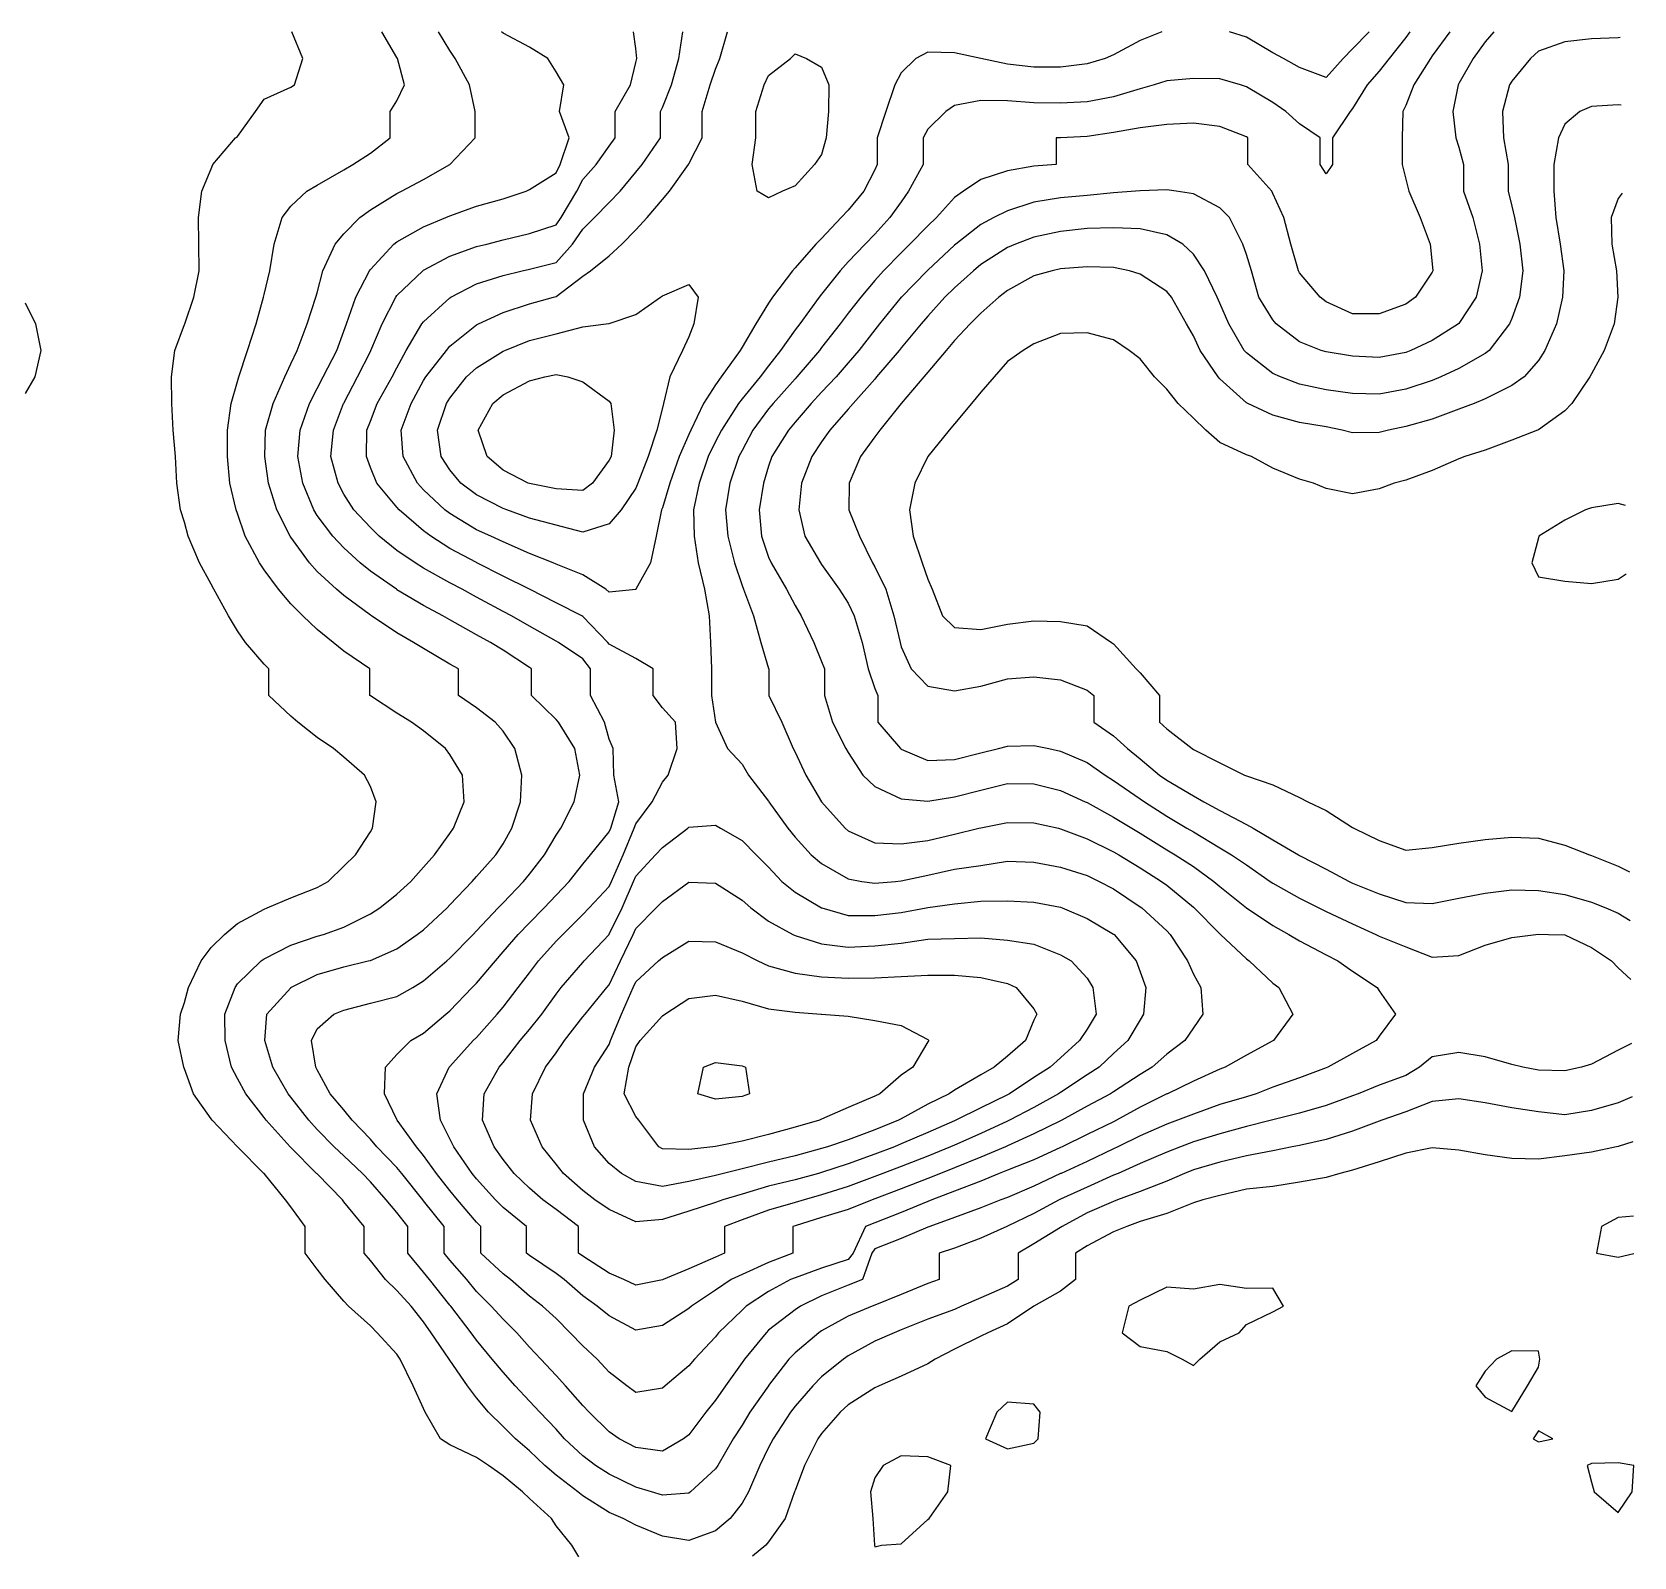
# Model space of a CAD drawing. Header units: inches. Extents: x 450896 to 463247, y 7386701 to 7399440.
# Drawn here: x 461479 to 463247, y 7386752 to 7388434 of the extents above; entities that cross this region are included whole.
import ezdxf

# ---------------------------------------------------------------- set-up
doc = ezdxf.new("R2010")
doc.units = ezdxf.units.IN
doc.header["$MEASUREMENT"] = 0

msp = doc.modelspace()

# ---------------------------------------------------------------- linework, layer by layer
for points, elevation in [([(462082.5, 7386752.2), (462074.8, 7386765.3), (462057.6, 7386786.5), (462052.4, 7386794.6), (462028.3, 7386816.6), (462020.5, 7386823.9), (461999, 7386841.7), (461982.8, 7386853.2), (461969.7, 7386862.1), (461940.4, 7386875.9), (461930, 7386882.5), (461913, 7386911.8), (461911.1, 7386915.9), (461899.8, 7386941.1), (461885.5, 7386970.4), (461881.8, 7386975.8), (461860.2, 7386999.6), (461852.6, 7387007.2), (461828.3, 7387028.9), (461823.3, 7387034.3), (461802.8, 7387058.2), (461794, 7387069.6), (461780.8, 7387087.5), (461780.8, 7387116.8), (461764.7, 7387138.4), (461758.9, 7387146.1), (461735.4, 7387175.2), (461735.2, 7387175.4), (461706.1, 7387204.5), (461706, 7387204.7), (461678.1, 7387233.9), (461676.8, 7387235.7), (461657.6, 7387263.2), (461647.6, 7387290.8), (461646.9, 7387292.5), (461640.6, 7387321.8), (461643.1, 7387351.1), (461647.6, 7387364), (461652.1, 7387380.4), (461666.1, 7387409.7), (461676.8, 7387424.6), (461691.5, 7387439), (461706.1, 7387451.2), (461735.4, 7387466.9), (461738.8, 7387468.2), (461764.7, 7387479.2), (461794, 7387490.7), (461806.2, 7387497.5), (461823.3, 7387514.4), (461836.1, 7387526.8), (461852.6, 7387552.2), (461854.9, 7387556.1), (461859.1, 7387585.4), (461852.6, 7387602.3), (461846.2, 7387614.7), (461823.3, 7387634.7), (461811.9, 7387644), (461794, 7387656.2), (461772.7, 7387673.2), (461764.7, 7387679.8), (461740.5, 7387702.5), (461740.5, 7387731.8), (461735.4, 7387737), (461714.8, 7387761.1), (461706.1, 7387773.8), (461696.1, 7387790.4), (461679.8, 7387819.7), (461676.8, 7387825.3), (461664, 7387849), (461651.7, 7387878.3), (461647.6, 7387893.6), (461643.1, 7387907.5), (461639.1, 7387936.8), (461637.7, 7387966.1), (461635, 7387995.4), (461633.7, 7388024.7), (461633.3, 7388054), (461636.7, 7388083.3), (461647.6, 7388112), (461647.8, 7388112.6), (461657.9, 7388141.8), (461663.6, 7388171.1), (461663.4, 7388200.4), (461662.8, 7388229.7), (461666.8, 7388259), (461676.8, 7388283.7), (461678.9, 7388288.3), (461703.9, 7388317.6), (461706.1, 7388319.2), (461725.8, 7388346.9), (461735.4, 7388360.5), (461764.7, 7388373.5), (461768.9, 7388376.1), (461778.1, 7388405.4), (461765.8, 7388434.7)], 20), ([(463244.6, 7387259.8), (463229.1, 7387253), (463199.8, 7387244.9), (463170.5, 7387240), (463141.2, 7387243.1), (463111.9, 7387247.8), (463082.6, 7387253.3), (463053.3, 7387257.6), (463024, 7387254.8), (462994.8, 7387243.2), (462968.3, 7387233.9), (462965.5, 7387232.8), (462936.2, 7387221.8), (462906.9, 7387212.6), (462877.6, 7387206.2), (462869.5, 7387204.7), (462848.3, 7387200.4), (462819, 7387194.8), (462789.8, 7387187.6), (462760.5, 7387179.2), (462750.9, 7387175.4), (462731.2, 7387166.6), (462701.9, 7387155.5), (462676.8, 7387146.1), (462672.6, 7387144.4), (462643.3, 7387131.9), (462615.7, 7387116.8), (462614, 7387115.7), (462584.7, 7387097.7), (462567.4, 7387087.5), (462567.4, 7387058.2), (462555.5, 7387051), (462526.2, 7387038.2), (462504.8, 7387028.9), (462496.9, 7387025.2), (462467.6, 7387014.4), (462438.3, 7387002.8), (462430.3, 7386999.6), (462409, 7386990.2), (462379.7, 7386974.1), (462374.5, 7386970.4), (462350.4, 7386951), (462340.8, 7386941.1), (462321.2, 7386918.5), (462316, 7386911.8), (462296.9, 7386882.5), (462291.9, 7386872.9), (462282.3, 7386853.2), (462269.9, 7386823.9), (462262.6, 7386811.4), (462249.7, 7386794.6), (462233.3, 7386781.2), (462204, 7386770.2), (462174.7, 7386775.2), (462145.4, 7386787.1), (462131.3, 7386794.6), (462116.1, 7386801.4), (462086.9, 7386819.6), (462081.4, 7386823.9), (462057.6, 7386842.3), (462045, 7386853.2), (462028.3, 7386869.3), (462012.7, 7386882.5), (461999, 7386896), (461982.8, 7386911.8), (461969.7, 7386927.7), (461959.9, 7386941.1), (461940.4, 7386969.2), (461939.7, 7386970.4), (461919.6, 7386999.6), (461911.1, 7387011.5), (461897.7, 7387028.9), (461881.8, 7387046.2), (461869.3, 7387058.2), (461852.6, 7387079.1), (461845.7, 7387087.5), (461845.7, 7387116.8), (461823.3, 7387144.1), (461821.7, 7387146.1), (461794, 7387174.7), (461793.3, 7387175.4), (461764.7, 7387204), (461764.1, 7387204.7), (461737.7, 7387233.9), (461735.4, 7387237), (461715.2, 7387263.2), (461706.1, 7387279.9), (461699.5, 7387292.5), (461692.4, 7387321.8), (461692.1, 7387351.1), (461703.4, 7387380.4), (461706.1, 7387384.5), (461732.1, 7387409.7), (461735.4, 7387411.9), (461764.7, 7387427.2), (461794, 7387437.1), (461800.8, 7387439), (461823.3, 7387446.8), (461852.6, 7387461.6), (461862.9, 7387468.2), (461881.8, 7387483.2), (461897.3, 7387497.5), (461911.1, 7387513.3), (461923.2, 7387526.8), (461940.4, 7387550.4), (461944.4, 7387556.1), (461956.2, 7387585.4), (461954.2, 7387614.7), (461940.4, 7387637.3), (461935.4, 7387644), (461911.1, 7387663.6), (461898, 7387673.2), (461881.8, 7387683), (461852.6, 7387702.2), (461852.1, 7387702.5), (461852.1, 7387731.8), (461823.3, 7387751.5), (461811.4, 7387761.1), (461794, 7387775.2), (461778, 7387790.4), (461764.7, 7387803.8), (461751.1, 7387819.7), (461735.4, 7387841.2), (461730.3, 7387849), (461714.5, 7387878.3), (461706.1, 7387903.4), (461704.6, 7387907.5), (461697.5, 7387936.8), (461694.8, 7387966.1), (461694.8, 7387995.4), (461699, 7388024.7), (461706.1, 7388048.8), (461707.6, 7388054), (461717.2, 7388083.3), (461726.7, 7388112.6), (461734.7, 7388141.8), (461735.4, 7388144.9), (461741.7, 7388171.1), (461746.3, 7388200.4), (461755.3, 7388229.7), (461764.7, 7388242.2), (461782.5, 7388259), (461794, 7388265.6), (461823.3, 7388282.4), (461833.4, 7388288.3), (461852.6, 7388300.9), (461874.5, 7388317.6), (461874.5, 7388346.9), (461881.8, 7388358.4), (461890.1, 7388376.1), (461882.5, 7388405.4), (461881.8, 7388406.5), (461865.4, 7388434.7)], 40), ([(463244, 7387318.5), (463229.1, 7387311.4), (463199.8, 7387295.9), (463188.7, 7387292.5), (463170.5, 7387288.5), (463141.2, 7387289.1), (463124.1, 7387292.5), (463111.9, 7387295.5), (463082.6, 7387304), (463053.3, 7387308.8), (463024, 7387304), (463010, 7387292.5), (462994.8, 7387283.5), (462965.5, 7387272.6), (462942.5, 7387263.2), (462936.2, 7387260.9), (462906.9, 7387250.2), (462877.6, 7387241.6), (462848.3, 7387234.4), (462846.8, 7387233.9), (462819, 7387226.9), (462789.8, 7387219.1), (462760.5, 7387210), (462746.2, 7387204.7), (462731.2, 7387198.7), (462701.9, 7387186.2), (462677.4, 7387175.4), (462672.6, 7387173.4), (462643.3, 7387160.3), (462614, 7387146.9), (462612.5, 7387146.1), (462584.7, 7387131), (462555.5, 7387117), (462554.8, 7387116.8), (462526.2, 7387104), (462496.9, 7387092.9), (462480.2, 7387087.5), (462480.2, 7387058.2), (462467.6, 7387053.8), (462438.3, 7387041.7), (462409, 7387029.9), (462406.2, 7387028.9), (462379.7, 7387017.9), (462350.4, 7387001.8), (462347.2, 7386999.6), (462321.2, 7386977.5), (462314.4, 7386970.4), (462291.9, 7386941.2), (462291.8, 7386941.1), (462271.1, 7386911.8), (462262.6, 7386897.5), (462252.8, 7386882.5), (462235.8, 7386853.2), (462233.3, 7386849.3), (462205.9, 7386823.9), (462204, 7386822.6), (462174.7, 7386820.3), (462162.7, 7386823.9), (462145.4, 7386829.2), (462116.1, 7386843.5), (462100.9, 7386853.2), (462086.9, 7386863.6), (462066.9, 7386882.5), (462057.6, 7386893.1), (462039.7, 7386911.8), (462028.3, 7386923.9), (462012.4, 7386941.1), (461999, 7386956), (461986.9, 7386970.4), (461969.7, 7386991.3), (461963.7, 7386999.6), (461941.2, 7387028.9), (461940.4, 7387029.9), (461917.7, 7387058.2), (461911.1, 7387066.3), (461893.9, 7387087.5), (461893.9, 7387116.8), (461881.8, 7387132.1), (461870.1, 7387146.1), (461852.6, 7387166.2), (461843.9, 7387175.4), (461823.3, 7387194.8), (461812.6, 7387204.7), (461794, 7387223.8), (461784.8, 7387233.9), (461764.7, 7387259.6), (461762, 7387263.2), (461745.1, 7387292.5), (461736.3, 7387321.8), (461738.3, 7387351.1), (461764.7, 7387380.1), (461765, 7387380.4), (461794, 7387394.8), (461823.3, 7387403.3), (461850.1, 7387409.7), (461852.6, 7387410.3), (461881.8, 7387423.1), (461904.4, 7387439), (461911.1, 7387444), (461937.2, 7387468.2), (461940.4, 7387471.5), (461964.9, 7387497.5), (461969.7, 7387503), (461991.1, 7387526.8), (461999, 7387539), (462008.6, 7387556.1), (462018.1, 7387585.4), (462019.7, 7387614.7), (462011.9, 7387644), (461999, 7387663.1), (461990.3, 7387673.2), (461969.7, 7387688.8), (461949.8, 7387702.5), (461949.8, 7387731.8), (461940.4, 7387737.1), (461911.1, 7387754.3), (461900.3, 7387761.1), (461881.8, 7387771.8), (461854, 7387790.4), (461852.6, 7387791.3), (461823.3, 7387813), (461815.4, 7387819.7), (461794, 7387839.3), (461785.3, 7387849), (461764.7, 7387877.3), (461764.1, 7387878.3), (461749.5, 7387907.5), (461740.3, 7387936.8), (461736, 7387966.1), (461736.8, 7387995.4), (461745.3, 7388024.7), (461758.1, 7388054), (461764.7, 7388068.6), (461771.7, 7388083.3), (461782.8, 7388112.6), (461792.6, 7388141.8), (461794, 7388146.9), (461800.3, 7388171.1), (461813.9, 7388200.4), (461823.3, 7388211.8), (461841, 7388229.7), (461852.6, 7388238.5), (461881.8, 7388256.5), (461887, 7388259), (461911.1, 7388271.7), (461940.4, 7388288.3), (461940.4, 7388288.3), (461968.1, 7388317.6), (461968.1, 7388346.9), (461962.1, 7388376.1), (461946.3, 7388405.4), (461940.4, 7388414), (461927.9, 7388434.7)], 60), ([(462198.1, 7386882.5), (462174.7, 7386868.8), (462145.4, 7386873.1), (462127.1, 7386882.5), (462116.1, 7386890.1), (462093.9, 7386911.8), (462086.9, 7386919.4), (462068, 7386941.1), (462057.6, 7386952.5), (462040.6, 7386970.4), (462028.3, 7386983.5), (462014, 7386999.6), (461999, 7387014.5), (461985.7, 7387028.9), (461969.7, 7387044.9), (461959.1, 7387058.2), (461940.4, 7387079.6), (461933.9, 7387087.5), (461933.9, 7387116.8), (461911.1, 7387145.2), (461910.4, 7387146.1), (461887.3, 7387175.4), (461881.8, 7387181.9), (461859.9, 7387204.7), (461852.6, 7387213), (461832.5, 7387233.9), (461823.3, 7387245.3), (461808.2, 7387263.2), (461794, 7387289.7), (461792.5, 7387292.5), (461787.8, 7387321.8), (461794, 7387334.9), (461812.1, 7387351.1), (461823.3, 7387355.3), (461852.6, 7387363.3), (461881.8, 7387370.4), (461899.5, 7387380.4), (461911.1, 7387387.7), (461937.1, 7387409.7), (461940.4, 7387412.6), (461965.9, 7387439), (461969.7, 7387442.9), (461993.6, 7387468.2), (461999, 7387473.9), (462021.5, 7387497.5), (462028.3, 7387505.6), (462044.8, 7387526.8), (462057.6, 7387548.5), (462062.7, 7387556.1), (462077.4, 7387585.4), (462083.6, 7387614.7), (462078.1, 7387644), (462060.2, 7387673.2), (462057.6, 7387676), (462030.5, 7387702.5), (462030.5, 7387731.8), (462028.3, 7387733.3), (461999, 7387752.6), (461985.1, 7387761.1), (461969.7, 7387769.5), (461940.4, 7387785.9), (461932.5, 7387790.4), (461911.1, 7387801.9), (461881.8, 7387819.3), (461881.3, 7387819.7), (461852.6, 7387839.8), (461841.2, 7387849), (461823.3, 7387865.3), (461811.3, 7387878.3), (461794, 7387901.3), (461790.1, 7387907.5), (461778.2, 7387936.8), (461772.5, 7387966.1), (461775, 7387995.4), (461785.3, 7388024.7), (461794, 7388041.4), (461800.4, 7388054), (461815.5, 7388083.3), (461823.3, 7388104.4), (461826.2, 7388112.6), (461836.7, 7388141.8), (461851.6, 7388171.1), (461852.6, 7388172.4), (461878.6, 7388200.4), (461881.8, 7388203), (461911.1, 7388219.4), (461936, 7388229.7), (461940.4, 7388231.6), (461969.7, 7388242.5), (461999, 7388250.5), (462024.6, 7388259), (462028.3, 7388260.8), (462057.6, 7388279.2), (462061.8, 7388288.3), (462071.8, 7388317.6), (462061.3, 7388346.9), (462066, 7388376.1), (462057.6, 7388390.4), (462048.4, 7388405.4), (462028.3, 7388417.6), (461999, 7388433.1), (461997.1, 7388434.7)], 80), ([(462177.9, 7386941.1), (462174.7, 7386938.4), (462145.4, 7386933.6), (462135.6, 7386941.1), (462116.1, 7386956.1), (462102.7, 7386970.4), (462086.9, 7386985.1), (462073.1, 7386999.6), (462057.6, 7387015.1), (462042.5, 7387028.9), (462028.3, 7387039.8), (462007.2, 7387058.2), (461999, 7387064.7), (461974.4, 7387087.5), (461974.4, 7387116.8), (461969.7, 7387121.4), (461948.7, 7387146.1), (461940.4, 7387156.4), (461925.6, 7387175.4), (461911.1, 7387195), (461903.4, 7387204.7), (461882.1, 7387233.9), (461881.8, 7387234.7), (461868.3, 7387263.2), (461869.3, 7387292.5), (461881.8, 7387306.4), (461897.2, 7387321.8), (461911.1, 7387330), (461936, 7387351.1), (461940.4, 7387354.8), (461965, 7387380.4), (461969.7, 7387385.2), (461990.5, 7387409.7), (461999, 7387419.6), (462015.6, 7387439), (462028.3, 7387451.9), (462044.2, 7387468.2), (462057.6, 7387482.4), (462072, 7387497.5), (462086.9, 7387516.5), (462095.6, 7387526.8), (462116.1, 7387552.1), (462117.7, 7387556.1), (462126.7, 7387585.4), (462121.3, 7387614.7), (462120.6, 7387644), (462116.1, 7387654.4), (462111, 7387673.2), (462095.3, 7387702.5), (462095.3, 7387731.8), (462086.9, 7387742.9), (462060.1, 7387761.1), (462057.6, 7387762.6), (462028.3, 7387779.2), (462008.2, 7387790.4), (461999, 7387795.2), (461969.7, 7387811.1), (461954, 7387819.7), (461940.4, 7387826.7), (461911.1, 7387843.1), (461901.9, 7387849), (461881.8, 7387862.6), (461862.4, 7387878.3), (461852.6, 7387887.8), (461834.2, 7387907.5), (461823.3, 7387924.8), (461817.1, 7387936.8), (461809.1, 7387966.1), (461811.8, 7387995.4), (461823, 7388024.7), (461823.3, 7388025.2), (461838.4, 7388054), (461852.6, 7388081.9), (461853.2, 7388083.3), (461865.7, 7388112.6), (461880.5, 7388141.8), (461881.8, 7388143.8), (461910.3, 7388171.1), (461911.1, 7388171.8), (461940.4, 7388187.1), (461969.7, 7388197.7), (461980.9, 7388200.4), (461999, 7388205.1), (462028.3, 7388212.3), (462057.6, 7388221.8), (462063.2, 7388229.7), (462080.3, 7388259), (462086.9, 7388271.7), (462101.6, 7388288.3), (462116.1, 7388308.6), (462122.7, 7388317.6), (462122.7, 7388346.9), (462139.6, 7388376.1), (462145.4, 7388400.8), (462146.4, 7388405.4), (462145.4, 7388416.3), (462142.9, 7388434.7)], 100), ([(462207, 7387028.9), (462204, 7387026.3), (462174.7, 7387007.6), (462145.4, 7387002.3), (462116.1, 7387018.2), (462102.9, 7387028.9), (462086.9, 7387040.4), (462066.4, 7387058.2), (462057.6, 7387064.9), (462028.3, 7387084.7), (462024.7, 7387087.5), (462024.7, 7387116.8), (461999, 7387137.8), (461990.6, 7387146.1), (461969.7, 7387169.2), (461964.8, 7387175.4), (461944.7, 7387204.7), (461940.4, 7387213.5), (461929.8, 7387233.9), (461926, 7387263.2), (461939.7, 7387292.5), (461940.4, 7387293.3), (461966, 7387321.8), (461969.7, 7387325.4), (461992.6, 7387351.1), (461999, 7387358.8), (462015.6, 7387380.4), (462028.3, 7387396.6), (462038.1, 7387409.7), (462057.6, 7387431.7), (462064.8, 7387439), (462086.9, 7387460.8), (462094, 7387468.2), (462116.1, 7387491.9), (462118.7, 7387497.5), (462131.3, 7387526.8), (462143.6, 7387556.1), (462145.4, 7387561), (462163.6, 7387585.4), (462174.7, 7387606.9), (462181.2, 7387614.7), (462191.2, 7387644), (462189.1, 7387673.2), (462174.7, 7387688.8), (462164.7, 7387702.5), (462164.7, 7387731.8), (462145.4, 7387743.4), (462116.1, 7387759.1), (462114.6, 7387761.1), (462086.9, 7387789.8), (462085.7, 7387790.4), (462057.6, 7387804.8), (462028.3, 7387819.7), (462028.3, 7387819.7), (461999, 7387834.2), (461970.1, 7387849), (461969.7, 7387849.1), (461940.4, 7387864.7), (461919.2, 7387878.3), (461911.1, 7387884.1), (461884.2, 7387907.5), (461881.8, 7387910.2), (461859.8, 7387936.8), (461852.6, 7387954.2), (461848.3, 7387966.1), (461848.8, 7387995.4), (461852.6, 7388005.3), (461860.1, 7388024.7), (461876.8, 7388054), (461881.8, 7388064), (461891.9, 7388083.3), (461909.5, 7388112.6), (461911.1, 7388114.7), (461940.4, 7388141.2), (461941.4, 7388141.8), (461969.7, 7388156.6), (461999, 7388165.9), (462020.1, 7388171.1), (462028.3, 7388173), (462057.6, 7388180.3), (462075.6, 7388200.4), (462086.9, 7388217.1), (462099.7, 7388229.7), (462116.1, 7388246.3), (462128, 7388259), (462145.4, 7388279.9), (462152.5, 7388288.3), (462172.7, 7388317.6), (462172.7, 7388346.9), (462174.7, 7388351.3), (462184.9, 7388376.1), (462192.9, 7388405.4), (462197.4, 7388434.7)], 120), ([(462145.6, 7387819.7), (462145.4, 7387819.6), (462116.1, 7387816.6), (462112.2, 7387819.7), (462086.9, 7387835.5), (462057.6, 7387847.5), (462054.3, 7387849), (462028.3, 7387859.3), (461999, 7387872.1), (461985.5, 7387878.3), (461969.7, 7387885.3), (461940.4, 7387903.2), (461934.6, 7387907.5), (461911.1, 7387929.5), (461904.5, 7387936.8), (461888.6, 7387966.1), (461886.6, 7387995.4), (461897.5, 7388024.7), (461911.1, 7388049.9), (461913.7, 7388054), (461936.4, 7388083.3), (461940.4, 7388087.9), (461969.7, 7388111.3), (461971.9, 7388112.6), (461999, 7388125.2), (462028.3, 7388134.7), (462054.5, 7388141.8), (462057.6, 7388142.6), (462086.9, 7388165), (462095.6, 7388171.1), (462116.1, 7388187.7), (462130.1, 7388200.4), (462145.4, 7388216.2), (462158, 7388229.7), (462174.7, 7388249.6), (462182.5, 7388259), (462203.5, 7388288.3), (462204, 7388289.1), (462218.5, 7388317.6), (462218.5, 7388346.9), (462227.3, 7388376.1), (462233.3, 7388393.6), (462238.2, 7388405.4), (462246.7, 7388434.7)], 140), ([(462725.9, 7388434.7), (462701.9, 7388425), (462672.6, 7388409.3), (462663.2, 7388405.4), (462643.3, 7388399.3), (462614, 7388395.8), (462584.7, 7388395.6), (462555.5, 7388399), (462526.2, 7388405.4), (462526.2, 7388405.4), (462496.9, 7388411.6), (462467.6, 7388412.4), (462454.5, 7388405.4), (462438.3, 7388389.3), (462431.2, 7388376.1), (462421.1, 7388346.9), (462411.8, 7388317.6), (462411.8, 7388288.3), (462409, 7388282.3), (462397, 7388259), (462379.7, 7388238.1), (462371.8, 7388229.7), (462350.4, 7388206.8), (462344.2, 7388200.4), (462321.2, 7388174.5), (462318.2, 7388171.1), (462296.2, 7388141.8), (462291.9, 7388135.3), (462277.9, 7388112.6), (462262.6, 7388086.8), (462260.5, 7388083.3), (462239.6, 7388054), (462233.3, 7388045.1), (462220.1, 7388024.7), (462206.3, 7387995.4), (462204, 7387990.3), (462193.2, 7387966.1), (462183, 7387936.8), (462174.7, 7387909.7), (462173.9, 7387907.5), (462167.8, 7387878.3), (462161.5, 7387849), (462145.6, 7387819.7)], 140), ([(463043.5, 7388434.7), (463024, 7388408.1), (463022.1, 7388405.4), (463003.7, 7388376.1), (462994.8, 7388353.6), (462991.6, 7388346.9), (462990.7, 7388317.6), (462990.7, 7388288.3), (462994.8, 7388272.2), (462998.2, 7388259), (463010.8, 7388229.7), (463021.9, 7388200.4), (463024, 7388178.8), (463024.7, 7388171.1), (463024, 7388169.7), (463005.7, 7388141.8), (462994.8, 7388134.4), (462965.5, 7388123.5), (462936.2, 7388123.7), (462906.9, 7388136.9), (462900.3, 7388141.8), (462877.6, 7388168.8), (462876.4, 7388171.1), (462868.2, 7388200.4), (462860.2, 7388229.7), (462848.3, 7388256.4), (462847.1, 7388259), (462820.5, 7388288.3), (462820.5, 7388317.6), (462819, 7388318.7), (462789.8, 7388330.1), (462760.5, 7388334), (462731.2, 7388332.5), (462701.9, 7388328.9), (462672.6, 7388323.8), (462643.3, 7388319.3), (462614, 7388317.9), (462609.1, 7388317.6), (462609.1, 7388288.3), (462584.7, 7388286.4), (462555.5, 7388281.5), (462526.2, 7388271.7), (462507, 7388259), (462496.9, 7388252), (462477.2, 7388229.7), (462467.6, 7388220.7), (462447.9, 7388200.4), (462438.3, 7388191), (462418.6, 7388171.1), (462409, 7388160.3), (462393.7, 7388141.8), (462379.7, 7388124.2), (462370.7, 7388112.6), (462350.4, 7388086.4), (462348, 7388083.3), (462323.2, 7388054), (462321.2, 7388051.8), (462297, 7388024.7), (462291.9, 7388018.7), (462274.6, 7387995.4), (462262.6, 7387972.7), (462259.2, 7387966.1), (462249.3, 7387936.8), (462244.5, 7387907.5), (462247.1, 7387878.3), (462254.4, 7387849), (462262.6, 7387823.9), (462264.1, 7387819.7), (462275.2, 7387790.4), (462283.4, 7387761.1), (462291.9, 7387732.4), (462292.1, 7387731.8), (462292.1, 7387702.5), (462306.6, 7387673.2), (462319.2, 7387644), (462321.2, 7387639.9), (462333.1, 7387614.7), (462350.3, 7387585.4), (462350.4, 7387585.2), (462376.3, 7387556.1), (462379.7, 7387553.1), (462409, 7387539.9), (462438.3, 7387538.9), (462467.6, 7387542.7), (462496.9, 7387549.6), (462523.8, 7387556.1), (462526.2, 7387556.7), (462555.5, 7387562.6), (462584.7, 7387562.1), (462611.7, 7387556.1), (462614, 7387555.6), (462643.3, 7387544.5), (462672.6, 7387530.1), (462678.2, 7387526.8), (462701.9, 7387512.4), (462725.4, 7387497.5), (462731.2, 7387493.2), (462760.5, 7387469), (462761.3, 7387468.2), (462789.8, 7387439.6), (462790.5, 7387439), (462819, 7387411.9), (462822.2, 7387409.7), (462848.3, 7387385.3), (462854.9, 7387380.4), (462870.3, 7387351.1), (462849, 7387321.8), (462848.3, 7387321.4), (462819, 7387305.9), (462795.7, 7387292.5), (462789.8, 7387290.2), (462760.5, 7387277.1), (462731.9, 7387263.2), (462731.2, 7387263), (462701.9, 7387248.4), (462675.8, 7387233.9), (462672.6, 7387232.3), (462643.3, 7387218.2), (462615.8, 7387204.7), (462614, 7387203.8), (462584.7, 7387190.4), (462555.5, 7387179), (462546.3, 7387175.4), (462526.2, 7387166.8), (462496.9, 7387155.6), (462472, 7387146.1), (462467.6, 7387144.2), (462438.3, 7387132.2), (462409, 7387120.7), (462398.8, 7387116.8), (462385.3, 7387087.5), (462379.7, 7387080.2), (462350.4, 7387070.8), (462321.2, 7387060.3), (462316.2, 7387058.2), (462291.9, 7387045), (462267.3, 7387028.9), (462262.6, 7387024.5), (462236.7, 7386999.6), (462233.3, 7386995.2), (462210.2, 7386970.4), (462204, 7386963.1), (462177.9, 7386941.1)], 100), ([(463092.1, 7388434.7), (463082.6, 7388423.6), (463069.2, 7388405.4), (463053.3, 7388377.7), (463052.5, 7388376.1), (463046.7, 7388346.9), (463050.1, 7388317.6), (463053.3, 7388307.3), (463058.7, 7388288.3), (463058.7, 7388259), (463068.9, 7388229.7), (463076.3, 7388200.4), (463079, 7388171.1), (463072.6, 7388141.8), (463053.3, 7388112.8), (463053.1, 7388112.6), (463024, 7388094.2), (463000.4, 7388083.3), (462994.8, 7388081.1), (462965.5, 7388075.5), (462936.2, 7388076.9), (462906.9, 7388081.7), (462901.6, 7388083.3), (462877.6, 7388092.7), (462852, 7388112.6), (462848.3, 7388116.8), (462832.8, 7388141.8), (462824.5, 7388171.1), (462819, 7388188.9), (462815.1, 7388200.4), (462800.4, 7388229.7), (462789.8, 7388240.5), (462760.5, 7388256), (462741.6, 7388259), (462731.2, 7388260.3), (462701.9, 7388259.4), (462696.6, 7388259), (462672.6, 7388257.1), (462643.3, 7388254.3), (462614, 7388251.5), (462584.7, 7388246.9), (462555.5, 7388237.2), (462540.5, 7388229.7), (462526.2, 7388222.1), (462498.3, 7388200.4), (462496.9, 7388199.3), (462467.6, 7388171.9), (462466.8, 7388171.1), (462438.4, 7388141.8), (462438.3, 7388141.8), (462414.3, 7388112.6), (462409, 7388106.1), (462391.3, 7388083.3), (462379.7, 7388069.5), (462366.3, 7388054), (462350.4, 7388037), (462339, 7388024.7), (462321.2, 7388004), (462313.9, 7387995.4), (462295.5, 7387966.1), (462291.9, 7387955.4), (462286.2, 7387936.8), (462281.6, 7387907.5), (462284.2, 7387878.3), (462291.9, 7387855.3), (462294.7, 7387849), (462311.8, 7387819.7), (462321.2, 7387801.7), (462327.8, 7387790.4), (462341.7, 7387761.1), (462350.4, 7387740.1), (462353.7, 7387731.8), (462353.7, 7387702.5), (462362.3, 7387673.2), (462377.3, 7387644), (462379.7, 7387639.5), (462395.7, 7387614.7), (462409, 7387602.3), (462438.3, 7387588.4), (462467.6, 7387586), (462496.9, 7387590.7), (462526.2, 7387598.2), (462555.5, 7387605.5), (462584.7, 7387605.1), (462614, 7387597.9), (462641, 7387585.4), (462643.3, 7387584.4), (462672.6, 7387568.4), (462692.5, 7387556.1), (462701.9, 7387550.5), (462731.2, 7387532.2), (462740.5, 7387526.8), (462760.5, 7387513.9), (462783.1, 7387497.5), (462789.8, 7387491.9), (462819, 7387468.4), (462819.3, 7387468.2), (462848.3, 7387448.8), (462866, 7387439), (462877.6, 7387431.8), (462906.9, 7387416.5), (462919.8, 7387409.7), (462936.2, 7387398.4), (462963.2, 7387380.4), (462965.5, 7387376.7), (462983.7, 7387351.1), (462965.5, 7387326.8), (462962.1, 7387321.8), (462936.2, 7387307.5), (462908.7, 7387292.5), (462906.9, 7387291.8), (462877.6, 7387280.8), (462848.3, 7387270.4), (462829.9, 7387263.2), (462819, 7387259.9), (462789.8, 7387251.2), (462760.5, 7387240.8), (462743.1, 7387233.9), (462731.2, 7387229.6), (462701.9, 7387216.7), (462677.3, 7387204.7), (462672.6, 7387202.5), (462643.3, 7387188.5), (462614.6, 7387175.4), (462614, 7387175.1), (462584.7, 7387161.2), (462555.5, 7387148.8), (462548.2, 7387146.1), (462526.2, 7387137.4), (462496.9, 7387126.5), (462469.9, 7387116.8), (462467.6, 7387115.9), (462438.3, 7387103.6), (462409, 7387092.2), (462405.7, 7387087.5), (462395.4, 7387058.2), (462379.7, 7387052.2), (462350.4, 7387040.4), (462327.2, 7387028.9), (462321.2, 7387025), (462291.9, 7387002.3), (462289.1, 7386999.6), (462265.2, 7386970.4), (462262.6, 7386966.7), (462244.3, 7386941.1), (462233.3, 7386925.1), (462222.5, 7386911.8), (462204, 7386887.1), (462198.1, 7386882.5)], 80), ([(462999.4, 7388434.7), (462994.8, 7388428.5), (462976.6, 7388405.4), (462965.5, 7388391.2), (462952.1, 7388376.1), (462936.2, 7388350.2), (462933.6, 7388346.9), (462914.2, 7388317.6), (462914.2, 7388288.3), (462906.9, 7388277.9), (462900.3, 7388288.3), (462900.3, 7388317.6), (462877.6, 7388333.1), (462862.5, 7388346.9), (462848.3, 7388356.8), (462819, 7388374.2), (462812.4, 7388376.1), (462789.8, 7388382.7), (462760.5, 7388383.2), (462731.2, 7388380.6), (462717.4, 7388376.1), (462701.9, 7388371.9), (462672.6, 7388362.9), (462643.3, 7388357.5), (462614, 7388356.1), (462584.7, 7388356.3), (462555.5, 7388358.4), (462526.2, 7388359), (462496.9, 7388353.5), (462487.5, 7388346.9), (462467.6, 7388327.2), (462462.6, 7388317.6), (462462.6, 7388288.3), (462446.3, 7388259), (462438.3, 7388247.2), (462425.7, 7388229.7), (462409, 7388211.6), (462398.4, 7388200.4), (462379.7, 7388180.8), (462371, 7388171.1), (462350.4, 7388145.3), (462347.7, 7388141.8), (462326.2, 7388112.6), (462321.2, 7388105.9), (462305.1, 7388083.3), (462291.9, 7388066.3), (462282.5, 7388054), (462262.6, 7388029.8), (462258.8, 7388024.7), (462239.8, 7387995.4), (462233.3, 7387982.7), (462225.4, 7387966.1), (462215.5, 7387936.8), (462208.9, 7387907.5), (462209.8, 7387878.3), (462214.3, 7387849), (462221.3, 7387819.7), (462226.3, 7387790.4), (462227.9, 7387761.1), (462229.1, 7387731.8), (462229.1, 7387702.5), (462233.2, 7387673.2), (462233.3, 7387673.1), (462246.7, 7387644), (462262.6, 7387626.8), (462269.7, 7387614.7), (462291.9, 7387585.9), (462292.2, 7387585.4), (462313.1, 7387556.1), (462321.2, 7387546.4), (462338.9, 7387526.8), (462350.4, 7387517.1), (462379.7, 7387500.2), (462394.6, 7387497.5), (462409, 7387495.5), (462432, 7387497.5), (462438.3, 7387498.1), (462467.6, 7387504.4), (462496.9, 7387511.1), (462526.2, 7387515), (462555.5, 7387519.7), (462584.7, 7387518.7), (462614, 7387513.3), (462643.3, 7387503.9), (462656.6, 7387497.5), (462672.6, 7387489.1), (462701.9, 7387469.5), (462703.6, 7387468.2), (462731.2, 7387443), (462735.1, 7387439), (462753.9, 7387409.7), (462760.5, 7387395.2), (462768.9, 7387380.4), (462771, 7387351.1), (462760.5, 7387335.9), (462751.1, 7387321.8), (462731.2, 7387306.7), (462714.9, 7387292.5), (462701.9, 7387284.6), (462672.6, 7387265.4), (462669.1, 7387263.2), (462643.3, 7387249.6), (462615.3, 7387233.9), (462614, 7387233.3), (462584.7, 7387218.9), (462555.5, 7387205.6), (462553.3, 7387204.7), (462526.2, 7387193.2), (462496.9, 7387181.3), (462481.7, 7387175.4), (462467.6, 7387169.8), (462438.3, 7387158.3), (462409, 7387147.1), (462406.3, 7387146.1), (462379.7, 7387135.6), (462350.4, 7387126.6), (462321.2, 7387117.6), (462318.8, 7387116.8), (462318.8, 7387087.5), (462291.9, 7387077.2), (462262.6, 7387063.9), (462250.7, 7387058.2), (462233.3, 7387046.7), (462207, 7387028.9)], 120), ([(463231.4, 7388428.4), (463229.1, 7388427.9), (463199.8, 7388427.1), (463170.5, 7388423.8), (463141.2, 7388413.4), (463132.5, 7388405.4), (463111.9, 7388380.3), (463109.4, 7388376.1), (463101.4, 7388346.9), (463102.5, 7388317.6), (463108, 7388288.3), (463108, 7388259), (463111.9, 7388242.3), (463114.7, 7388229.7), (463120.7, 7388200.4), (463123.9, 7388171.1), (463120.4, 7388141.8), (463111.9, 7388118.5), (463109.4, 7388112.6), (463087, 7388083.3), (463082.6, 7388079.8), (463053.3, 7388063.2), (463033.5, 7388054), (463024, 7388049.9), (462994.8, 7388040.4), (462965.5, 7388035), (462936.2, 7388035.8), (462906.9, 7388039.8), (462877.6, 7388046), (462856.6, 7388054), (462848.3, 7388057.9), (462819, 7388080.4), (462816.6, 7388083.3), (462799.7, 7388112.6), (462789.8, 7388135.5), (462786.9, 7388141.8), (462772.7, 7388171.1), (462760.5, 7388189.6), (462749, 7388200.4), (462731.2, 7388210.6), (462701.9, 7388217.2), (462672.6, 7388218.6), (462643.3, 7388217.6), (462614, 7388214.4), (462584.7, 7388208.2), (462564.2, 7388200.4), (462555.5, 7388196.7), (462526.2, 7388177.9), (462517.8, 7388171.1), (462496.9, 7388152.2), (462486.3, 7388141.8), (462467.6, 7388121.2), (462460.2, 7388112.6), (462438.3, 7388086), (462436.1, 7388083.3), (462411.1, 7388054), (462409, 7388051.6), (462385.1, 7388024.7), (462379.7, 7388018.6), (462359.6, 7387995.4), (462350.4, 7387982.5), (462339.8, 7387966.1), (462328.3, 7387936.8), (462325.3, 7387907.5), (462331.9, 7387878.3), (462349.2, 7387849), (462350.4, 7387847.2), (462369.9, 7387819.7), (462379.7, 7387804.3), (462386.5, 7387790.4), (462395.1, 7387761.1), (462401.9, 7387731.8), (462409, 7387710.2), (462412.5, 7387702.5), (462412.5, 7387673.2), (462437.5, 7387644), (462438.3, 7387643.3), (462467.6, 7387630.7), (462496.9, 7387632), (462526.2, 7387639.2), (462545.5, 7387644), (462555.5, 7387646.6), (462584.7, 7387647.4), (462601.1, 7387644), (462614, 7387641.3), (462643.3, 7387628.6), (462663.3, 7387614.7), (462672.6, 7387608.8), (462701.9, 7387588.6), (462706.6, 7387585.4), (462731.2, 7387569.5), (462753.4, 7387556.1), (462760.5, 7387552), (462789.8, 7387534.5), (462802.6, 7387526.8), (462819, 7387515.7), (462845.3, 7387497.5), (462848.3, 7387495.5), (462877.6, 7387479.1), (462898.9, 7387468.2), (462906.9, 7387464.2), (462936.2, 7387450.5), (462961.8, 7387439), (462965.5, 7387437.1), (462994.8, 7387425.2), (463024, 7387413.8), (463053.3, 7387415.7), (463082.6, 7387427.3), (463111.9, 7387435.5), (463138.5, 7387439), (463141.2, 7387439.2), (463152.2, 7387439), (463170.5, 7387438.4), (463199.8, 7387424.4), (463221.8, 7387409.7), (463229.1, 7387402), (463243.2, 7387389.3)], 60), ([(462954.6, 7388434.7), (462936.2, 7388416.1), (462925.8, 7388405.4), (462906.9, 7388384.4), (462877.6, 7388395.2), (462859.8, 7388405.4), (462848.3, 7388411.7), (462819, 7388428.7), (462800.5, 7388434.7)], 140), ([(462307.2, 7388259), (462291.9, 7388251.4), (462279.2, 7388259), (462273.7, 7388288.3), (462278, 7388317.6), (462278, 7388346.9), (462287.1, 7388376.1), (462291.9, 7388386.4), (462315.9, 7388405.4), (462321.2, 7388410.5), (462333.7, 7388405.4), (462350.4, 7388395.8), (462358.2, 7388376.1), (462357.9, 7388346.9), (462355.4, 7388317.6), (462350.4, 7388299.2), (462342.7, 7388288.3), (462321.2, 7388264.9), (462307.2, 7388259)], 160), ([(463232.3, 7388353.7), (463229.1, 7388354), (463199.8, 7388352.2), (463187, 7388346.9), (463170.5, 7388333), (463163.3, 7388317.6), (463158.2, 7388288.3), (463158.2, 7388259), (463160.3, 7388229.7), (463165.2, 7388200.4), (463169.3, 7388171.1), (463167.7, 7388141.8), (463161, 7388112.6), (463148.2, 7388083.3), (463141.2, 7388072.2), (463125.3, 7388054), (463111.9, 7388044.6), (463082.6, 7388029.7), (463070.3, 7388024.7), (463053.3, 7388018.3), (463024, 7388007.5), (462994.8, 7387999.4), (462975.9, 7387995.4), (462965.5, 7387992.8), (462936.2, 7387992.5), (462924.5, 7387995.4), (462906.9, 7387998.9), (462877.6, 7388003.8), (462848.3, 7388011.8), (462820.6, 7388024.7), (462819, 7388025.5), (462789.8, 7388052), (462787.9, 7388054), (462768.1, 7388083.3), (462760.5, 7388099.3), (462753.1, 7388112.6), (462736.4, 7388141.8), (462731.2, 7388148.3), (462701.9, 7388167.5), (462689.9, 7388171.1), (462672.6, 7388174.8), (462643.3, 7388175.4), (462614, 7388173.2), (462604.7, 7388171.1), (462584.7, 7388165.4), (462555.5, 7388149.2), (462546, 7388141.8), (462526.2, 7388124.5), (462514.3, 7388112.6), (462496.9, 7388094), (462487.9, 7388083.3), (462467.6, 7388059.3), (462463.1, 7388054), (462438.3, 7388024.8), (462438.2, 7388024.7), (462414.5, 7387995.4), (462409, 7387987.9), (462393.2, 7387966.1), (462380.8, 7387936.8), (462380.5, 7387907.5), (462392.2, 7387878.3), (462406.5, 7387849), (462409, 7387844.6), (462421.2, 7387819.7), (462429.9, 7387790.4), (462436.9, 7387761.1), (462438.3, 7387756.4), (462449.1, 7387731.8), (462467.6, 7387713), (462496.9, 7387707.8), (462526.2, 7387713), (462555.5, 7387720.8), (462584.7, 7387723.2), (462614, 7387719.9), (462643.3, 7387708.3), (462650.8, 7387702.5), (462650.8, 7387673.2), (462672.6, 7387657.9), (462687.9, 7387644), (462701.9, 7387632.7), (462723.3, 7387614.7), (462731.2, 7387609.2), (462760.5, 7387591.8), (462771.9, 7387585.4), (462789.8, 7387575.7), (462819, 7387560.2), (462826.6, 7387556.1), (462848.3, 7387543.4), (462876.4, 7387526.8), (462877.6, 7387526.1), (462906.9, 7387511), (462932.3, 7387497.5), (462936.2, 7387495.6), (462965.5, 7387483.6), (462994.8, 7387474.3), (463024, 7387473.2), (463053.3, 7387478.9), (463082.6, 7387484.6), (463111.9, 7387488), (463141.2, 7387487.4), (463170.5, 7387482.9), (463199.8, 7387474.7), (463215.6, 7387468.2), (463229.1, 7387462.4), (463242.4, 7387454.5)], 40), ([(463233.4, 7388256.8), (463229.1, 7388250.8), (463221.5, 7388229.7), (463222.3, 7388200.4), (463227.3, 7388171.1), (463228.8, 7388141.8), (463224.7, 7388112.6), (463213.8, 7388083.3), (463199.8, 7388057.5), (463198, 7388054), (463178.1, 7388024.7), (463170.5, 7388016.6), (463141.2, 7387995.8), (463140.2, 7387995.4), (463111.9, 7387984.3), (463082.6, 7387973.1), (463060, 7387966.1), (463053.3, 7387963.5), (463024, 7387950.9), (462994.8, 7387940.2), (462981.9, 7387936.8), (462965.5, 7387930.5), (462936.2, 7387925.2), (462906.9, 7387930.8), (462893, 7387936.8), (462877.6, 7387941.3), (462848.3, 7387953.5), (462824.6, 7387966.1), (462819, 7387968.1), (462789.8, 7387981.8), (462774.4, 7387995.4), (462760.5, 7388008.4), (462743.9, 7388024.7), (462731.2, 7388040.5), (462717.7, 7388054), (462701.9, 7388073.8), (462689.7, 7388083.3), (462672.6, 7388094.8), (462643.3, 7388102.5), (462614, 7388101.8), (462584.7, 7388090.4), (462572.7, 7388083.3), (462555.5, 7388070.9), (462540.8, 7388054), (462526.2, 7388037.2), (462515.9, 7388024.7), (462496.9, 7388002.1), (462491.3, 7387995.4), (462467.6, 7387966.1), (462467.6, 7387966.1), (462453.2, 7387936.8), (462447.5, 7387907.5), (462451.5, 7387878.3), (462461.4, 7387849), (462467.6, 7387830.9), (462472.3, 7387819.7), (462483.8, 7387790.4), (462496.9, 7387777.4), (462526.2, 7387775.4), (462555.5, 7387781.2), (462584.7, 7387785), (462614, 7387784.2), (462643.3, 7387779.5), (462670.2, 7387761.1), (462672.6, 7387759.4), (462697.5, 7387731.8), (462701.9, 7387727.4), (462723.3, 7387702.5), (462723.3, 7387673.2), (462731.2, 7387665.7), (462759.2, 7387644), (462760.5, 7387643.1), (462789.8, 7387628.4), (462816.9, 7387614.7), (462819, 7387613.8), (462848.3, 7387603.9), (462877.6, 7387590.2), (462886.7, 7387585.4), (462906.9, 7387575.6), (462936.2, 7387557), (462937.7, 7387556.1), (462965.5, 7387542.7), (462994.8, 7387532.1), (463024, 7387534.8), (463053.3, 7387539.6), (463082.6, 7387543.8), (463111.9, 7387546.3), (463141.2, 7387545.3), (463170.5, 7387537.6), (463197.5, 7387526.8), (463199.8, 7387526.2), (463229.1, 7387514.1), (463241.8, 7387507.9)], 20), ([(462129.1, 7387907.5), (462116.1, 7387891.8), (462086.9, 7387882.8), (462057.6, 7387890.4), (462028.3, 7387898.1), (462003, 7387907.5), (461999, 7387909), (461969.7, 7387923.8), (461952.5, 7387936.8), (461940.4, 7387951.5), (461930.7, 7387966.1), (461926.6, 7387995.4), (461936.6, 7388024.7), (461940.4, 7388030.7), (461958.7, 7388054), (461969.7, 7388064.2), (461999, 7388082.4), (462001.1, 7388083.3), (462028.3, 7388094.3), (462057.6, 7388101.4), (462086.9, 7388109.4), (462112.9, 7388112.6), (462116.1, 7388113), (462145.4, 7388122.9), (462172.5, 7388141.8), (462174.7, 7388143.6), (462204, 7388156.1), (462214.4, 7388141.8), (462209.3, 7388112.6), (462204, 7388098.1), (462196.8, 7388083.3), (462182.9, 7388054), (462176, 7388024.7), (462174.7, 7388020), (462168.7, 7387995.4), (462159.2, 7387966.1), (462147.8, 7387936.8), (462145.4, 7387931.4), (462129.1, 7387907.5)], 160), ([(461471.8, 7388135.6), (461483.3, 7388112.6), (461488.9, 7388083.3), (461482.5, 7388054), (461471.8, 7388035.7)], 20), ([(462097.7, 7387936.8), (462086.9, 7387928.7), (462057.6, 7387930.6), (462028.3, 7387936.3), (462026.8, 7387936.8), (461999, 7387951), (461981.6, 7387966.1), (461971.4, 7387995.4), (461987.6, 7388024.7), (461999, 7388034.4), (462028.3, 7388049.5), (462045.2, 7388054), (462057.6, 7388056.7), (462070.5, 7388054), (462086.9, 7388048.5), (462116.1, 7388027.4), (462117.8, 7388024.7), (462121.4, 7387995.4), (462118.1, 7387966.1), (462116.1, 7387962.3), (462097.7, 7387936.8)], 180), ([(462175.5, 7387058.2), (462174.7, 7387057.8), (462145.4, 7387051.9), (462132.3, 7387058.2), (462116.1, 7387065.4), (462086.9, 7387084), (462082.2, 7387087.5), (462082.2, 7387116.8), (462057.6, 7387135.4), (462042.9, 7387146.1), (462028.3, 7387159), (462011.2, 7387175.4), (461999, 7387190.8), (461989.1, 7387204.7), (461976.4, 7387233.9), (461978.1, 7387263.2), (461994.7, 7387292.5), (461999, 7387297.7), (462017.8, 7387321.8), (462028.3, 7387334.2), (462041.9, 7387351.1), (462057.6, 7387372.9), (462063, 7387380.4), (462086.9, 7387408), (462088.3, 7387409.7), (462116, 7387439), (462116.1, 7387439.1), (462130.2, 7387468.2), (462142.9, 7387497.5), (462145.4, 7387503.3), (462167.3, 7387526.8), (462174.7, 7387535), (462202.7, 7387556.1), (462204, 7387557.3), (462233.3, 7387559.6), (462238.9, 7387556.1), (462262.6, 7387542.5), (462278.3, 7387526.8), (462291.9, 7387513.3), (462306.6, 7387497.5), (462321.2, 7387485.6), (462350.4, 7387468.4), (462350.8, 7387468.2), (462379.7, 7387459.7), (462409, 7387459.9), (462438.3, 7387463.3), (462465.6, 7387468.2), (462467.6, 7387468.6), (462496.9, 7387472.8), (462526.2, 7387475.6), (462555.5, 7387476.2), (462584.7, 7387474.5), (462614, 7387468.9), (462615.9, 7387468.2), (462643.3, 7387456.6), (462672.6, 7387439.4), (462673.1, 7387439), (462697.4, 7387409.7), (462701.9, 7387397.8), (462708, 7387380.4), (462705.6, 7387351.1), (462701.9, 7387344.8), (462688.3, 7387321.8), (462672.6, 7387307.5), (462656.7, 7387292.5), (462643.3, 7387284), (462614, 7387264.7), (462611.7, 7387263.2), (462584.7, 7387248.1), (462557.5, 7387233.9), (462555.5, 7387233), (462526.2, 7387219.2), (462496.9, 7387206.5), (462492.7, 7387204.7), (462467.6, 7387194.5), (462438.3, 7387183.1), (462418.1, 7387175.4), (462409, 7387171.8), (462379.7, 7387160.8), (462350.4, 7387151.6), (462331, 7387146.1), (462321.2, 7387143.2), (462291.9, 7387134.8), (462262.6, 7387124.1), (462243.4, 7387116.8), (462243.4, 7387087.5), (462233.3, 7387083), (462204, 7387070.1), (462175.5, 7387058.2)], 140), ([(462241.6, 7387146.1), (462233.3, 7387143.2), (462204, 7387133.6), (462174.7, 7387124.6), (462145.4, 7387121.9), (462116.1, 7387135.5), (462100.2, 7387146.1), (462086.9, 7387156.4), (462065.5, 7387175.4), (462057.6, 7387185.6), (462042.1, 7387204.7), (462029.2, 7387233.9), (462031.4, 7387263.2), (462045.9, 7387292.5), (462057.6, 7387308.5), (462066.9, 7387321.8), (462086.9, 7387347.9), (462089.4, 7387351.1), (462113.4, 7387380.4), (462116.1, 7387383.4), (462128.6, 7387409.7), (462142.4, 7387439), (462145.4, 7387445.5), (462168, 7387468.2), (462174.7, 7387475.4), (462204, 7387496.7), (462233.3, 7387495.6), (462262.6, 7387476.8), (462272.2, 7387468.2), (462291.9, 7387453.7), (462318.7, 7387439), (462321.2, 7387437.9), (462350.4, 7387428.6), (462379.7, 7387424.8), (462409, 7387426.4), (462438.3, 7387429.2), (462467.6, 7387433.6), (462496.9, 7387434.5), (462526.2, 7387435.2), (462555.5, 7387432.8), (462584.7, 7387428.1), (462614, 7387416.6), (462625.8, 7387409.7), (462643.3, 7387390.7), (462649.6, 7387380.4), (462653.2, 7387351.1), (462643.3, 7387334.5), (462635, 7387321.8), (462614, 7387302.7), (462602.5, 7387292.5), (462584.7, 7387281), (462557.5, 7387263.2), (462555.5, 7387262.1), (462526.2, 7387247.7), (462498.6, 7387233.9), (462496.9, 7387233.2), (462467.6, 7387220.5), (462438.3, 7387207.8), (462430.9, 7387204.7), (462409, 7387196.4), (462379.7, 7387185.8), (462350.4, 7387176.4), (462347.1, 7387175.4), (462321.2, 7387168.2), (462291.9, 7387161.3), (462262.6, 7387152.5), (462241.6, 7387146.1)], 160), ([(462242, 7387175.4), (462233.3, 7387173.2), (462204, 7387166.3), (462174.7, 7387160.9), (462145.4, 7387166.4), (462129.8, 7387175.4), (462116.1, 7387186.2), (462100, 7387204.7), (462087.6, 7387233.9), (462087.8, 7387263.2), (462099.7, 7387292.5), (462116.1, 7387317.6), (462117.6, 7387321.8), (462129.8, 7387351.1), (462142.6, 7387380.4), (462145.4, 7387386.5), (462170.6, 7387409.7), (462174.7, 7387413.6), (462204, 7387431.6), (462233.3, 7387430.7), (462262.6, 7387418.8), (462279.9, 7387409.7), (462291.9, 7387404.5), (462321.2, 7387396.2), (462350.4, 7387392), (462379.7, 7387390.6), (462409, 7387391), (462438.3, 7387392.6), (462467.6, 7387394.2), (462496.9, 7387393.9), (462526.2, 7387391.3), (462555.5, 7387384.7), (462565, 7387380.4), (462584.7, 7387356.7), (462587.8, 7387351.1), (462584.7, 7387344.4), (462575.3, 7387321.8), (462555.5, 7387304.7), (462540.8, 7387292.5), (462526.2, 7387284.2), (462496.9, 7387267.1), (462491, 7387263.2), (462467.6, 7387251.6), (462438.3, 7387235.7), (462435.1, 7387233.9), (462409, 7387223.5), (462379.7, 7387212.5), (462357, 7387204.7), (462350.4, 7387202.7), (462321.2, 7387194.8), (462291.9, 7387187.9), (462262.6, 7387180.5), (462242, 7387175.4)], 180), ([(462230.3, 7387204.7), (462204, 7387201.8), (462174.7, 7387202.3), (462170.8, 7387204.7), (462148.8, 7387233.9), (462145.4, 7387238.1), (462132.5, 7387263.2), (462137.8, 7387292.5), (462145.4, 7387315), (462150.3, 7387321.8), (462174.7, 7387349), (462177.6, 7387351.1), (462204, 7387368.4), (462233.3, 7387371.8), (462262.6, 7387365.3), (462291.9, 7387356.8), (462321.2, 7387353.2), (462349.9, 7387351.1), (462350.4, 7387351), (462379.7, 7387348.8), (462409, 7387344.1), (462438.3, 7387338.4), (462467.6, 7387323), (462468.7, 7387321.8), (462467.6, 7387320.6), (462451.1, 7387292.5), (462438.3, 7387283.7), (462414.8, 7387263.2), (462409, 7387260.4), (462379.7, 7387247.9), (462350.4, 7387235.1), (462347.9, 7387233.9), (462321.2, 7387226.2), (462291.9, 7387218.2), (462262.6, 7387211), (462233.3, 7387205), (462230.3, 7387204.7)], 200), ([(462271, 7387263.2), (462262.6, 7387260.1), (462233.3, 7387257.4), (462213.8, 7387263.2), (462220, 7387292.5), (462233.3, 7387297.5), (462262.6, 7387294), (462266.3, 7387292.5), (462271, 7387263.2)], 220), ([(463245.2, 7387210.1), (463229.1, 7387205), (463227.3, 7387204.7), (463199.8, 7387198.6), (463170.5, 7387194.7), (463141.2, 7387190.9), (463111.9, 7387191.8), (463082.6, 7387195.8), (463053.3, 7387200.8), (463024, 7387203.7), (462994.8, 7387197.5), (462965.5, 7387188.1), (462936.2, 7387179), (462922.1, 7387175.4), (462906.9, 7387170.8), (462877.6, 7387165.5), (462848.3, 7387160.9), (462819, 7387157.8), (462789.8, 7387150.9), (462771, 7387146.1), (462760.5, 7387142.8), (462731.2, 7387131.2), (462701.9, 7387122.1), (462687.1, 7387116.8), (462672.6, 7387110.7), (462643.3, 7387095.6), (462630.4, 7387087.5), (462630.4, 7387058.2), (462614, 7387045.3), (462584.7, 7387029), (462584.7, 7387028.9), (462555.5, 7387009.5), (462533.8, 7386999.6), (462526.2, 7386995.9), (462496.9, 7386981.4), (462475.6, 7386970.4), (462467.6, 7386965.2), (462438.3, 7386951.8), (462414, 7386941.1), (462409, 7386938.7), (462379.7, 7386920), (462371, 7386911.8), (462350.4, 7386888.3), (462346.3, 7386882.5), (462331.7, 7386853.2), (462321.2, 7386825.6), (462320.6, 7386823.9), (462310.3, 7386794.6), (462291.9, 7386768.9), (462288.7, 7386765.3), (462274, 7386753.1)], 20)]:
    msp.add_lwpolyline(points, dxfattribs=dict(elevation=elevation))
for points in [[(463237.3, 7387912.2), (463229.1, 7387914.5), (463199.8, 7387909.4), (463193.2, 7387907.5), (463170.5, 7387896.1), (463141.7, 7387878.3), (463141.2, 7387876.6), (463133.8, 7387849), (463141.2, 7387833.5), (463170.5, 7387828.7), (463199.8, 7387826), (463229.1, 7387830.9)], [(463229.1, 7387830.9), (463238.1, 7387836.8)], [(463246.1, 7387128.2), (463229.1, 7387126.7), (463210.8, 7387116.8), (463205.4, 7387087.5), (463229.1, 7387083.1)], [(463229.1, 7387083.1), (463246.6, 7387086.8)], [(462760.5, 7386963.4), (462767.5, 7386970.4), (462789.8, 7386989.5), (462811.1, 7386999.6), (462819, 7387008.7), (462848.3, 7387022.6), (462860, 7387028.9), (462848.3, 7387048.8), (462819, 7387048.5), (462789.8, 7387052.7), (462760.5, 7387047.7), (462731.2, 7387050), (462701.9, 7387035.5), (462689.2, 7387028.9), (462682.1, 7386999.6), (462701.9, 7386984.2), (462731.2, 7386978.7), (462748.3, 7386970.4), (462760.5, 7386963.4)], [(463111.9, 7386912.7), (463129, 7386941.1), (463141.2, 7386961.4), (463142.7, 7386970.4), (463141.2, 7386979.3), (463111.9, 7386979.7), (463094.9, 7386970.4), (463082.6, 7386957), (463072, 7386941.1), (463082.6, 7386928.5), (463111.9, 7386912.7)], [(462584.7, 7386877.7), (462589.4, 7386882.5), (462591.4, 7386911.8), (462584.7, 7386920.7), (462555.5, 7386922.8), (462543.7, 7386911.8), (462531.1, 7386882.5), (462555.5, 7386871.4), (462584.7, 7386877.7)], [(463141.2, 7386879.1), (463157.2, 7386882.5), (463141.2, 7386891.4), (463135.4, 7386882.5), (463141.2, 7386879.1)], [(462409, 7386763.2), (462416.4, 7386765.3), (462438.3, 7386766.7), (462467.6, 7386793.4), (462468.9, 7386794.6), (462489.8, 7386823.9), (462492.8, 7386853.2), (462467.6, 7386862.7), (462438.3, 7386863.9), (462418.3, 7386853.2), (462409, 7386839.6), (462404.4, 7386823.9), (462406.8, 7386794.6), (462408.9, 7386765.3), (462409, 7386763.2)], [(463229.1, 7386801.4), (463244.5, 7386823.9), (463246.4, 7386853.2), (463229.1, 7386856.1), (463199.8, 7386855.2), (463195, 7386853.2), (463199.8, 7386834.7), (463202.6, 7386823.9), (463229.1, 7386801.4)]]:
    msp.add_lwpolyline(points)

doc.saveas('drawing.dxf')
